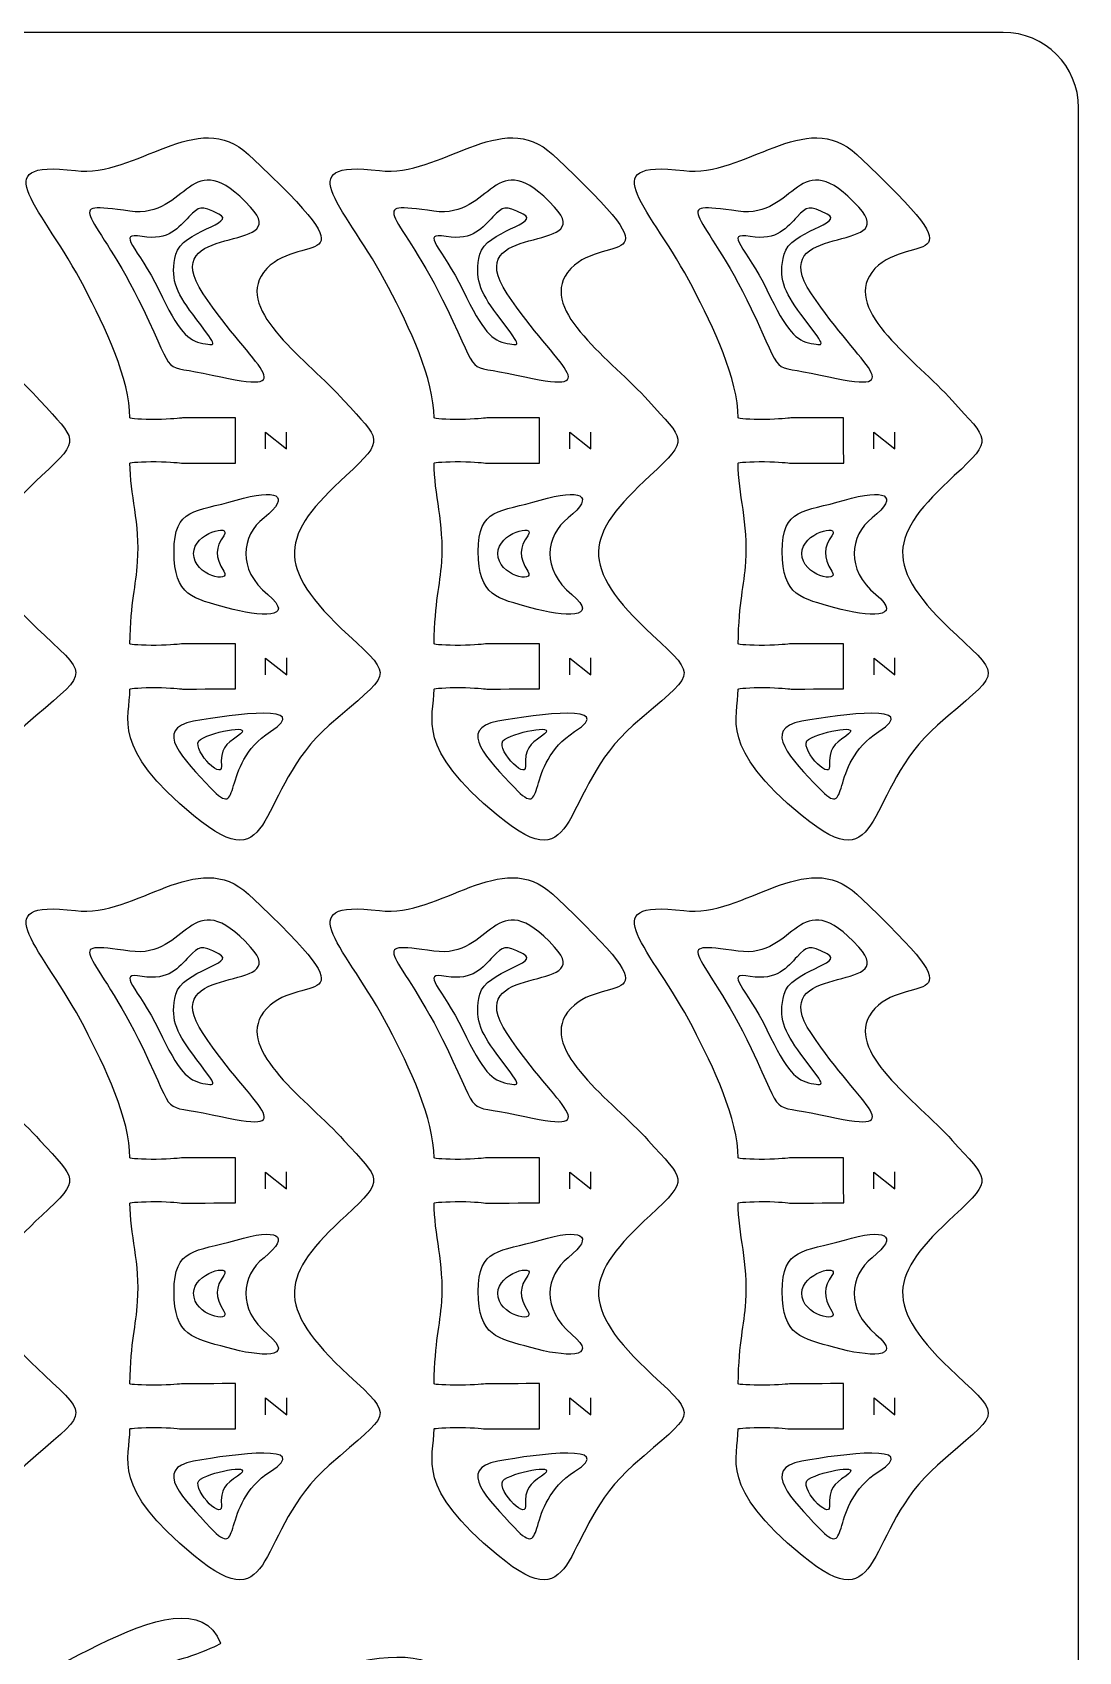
# Model space of a CAD drawing. Extents: x 0 to 300, y 0 to 300.
# Drawn here: x 230.6 to 300, y 192.6 to 300.1 of the extents above; entities that cross this region are included whole.
import ezdxf

# ---------------------------------------------------------------- set-up
doc = ezdxf.new("R2010")
doc.units = 0
doc.header["$MEASUREMENT"] = 0
doc.layers.add('DEFAULT', color=7, linetype='CONTINUOUS')

msp = doc.modelspace()

# ---------------------------------------------------------------- linework, layer by layer
at = {"layer": 'DEFAULT', "color": 250}
for points in [[(246.04, 272.45), (246.04, 273.55), (247.43, 272.45), (247.43, 273.56)], [(266.23, 272.45), (266.23, 273.55), (267.62, 272.45), (267.62, 273.56)], [(286.41, 272.45), (286.41, 273.55), (287.8, 272.45), (287.8, 273.56)], [(246.04, 257.45), (246.04, 258.55), (247.44, 257.45), (247.44, 258.57)], [(266.23, 257.45), (266.23, 258.55), (267.62, 257.45), (267.62, 258.57)], [(286.42, 257.45), (286.42, 258.55), (287.81, 257.45), (287.81, 258.57)], [(246.04, 223.32), (246.04, 224.42), (247.43, 223.32), (247.43, 224.44)], [(266.23, 223.32), (266.23, 224.42), (267.62, 223.32), (267.62, 224.44)], [(286.41, 223.32), (286.41, 224.42), (287.8, 223.32), (287.8, 224.44)], [(246.04, 208.32), (246.04, 209.43), (247.44, 208.32), (247.44, 209.44)], [(266.23, 208.32), (266.23, 209.43), (267.62, 208.32), (267.62, 209.44)], [(286.42, 208.32), (286.42, 209.43), (287.81, 208.32), (287.81, 209.44)]]:
    msp.add_lwpolyline(points, dxfattribs=at)
at = {"layer": 'DEFAULT', "color": 1}
for points, knots in [([(295, 0.1), (198.33, 0.1), (101.67, 0.1), (5, 0.1), (2.25, 0.1), (0, 2.35), (0, 5.1), (0, 101.77), (0, 198.43), (0, 295.1), (0, 297.85), (2.25, 300.1), (5, 300.1), (101.67, 300.1), (198.33, 300.1), (295, 300.1), (297.75, 300.1), (300, 297.85), (300, 295.1), (300, 198.43), (300, 101.77), (300, 5.1), (300, 2.35), (297.75, 0.1), (295, 0.1)], [0, 0, 0, 0, 822.047, 822.047, 822.047, 823.047, 823.047, 823.047, 1645.094, 1645.094, 1645.094, 1646.094, 1646.094, 1646.094, 2468.141, 2468.141, 2468.141, 2469.141, 2469.141, 2469.141, 3291.188, 3291.188, 3291.188, 3292.188, 3292.188, 3292.188, 3292.188]), ([(213.83, 283.16), (215.2, 280.54), (216.84, 277.08), (216.85, 274.5), (216.86, 274.44), (217.64, 274.4), (218.6, 274.4), (219.56, 274.4), (220.17, 274.5), (220.35, 274.5), (221.22, 274.5), (223.85, 274.5), (223.85, 274.5), (223.85, 273.5), (223.85, 272.5), (223.85, 271.5), (223.85, 271.5), (221.23, 271.5), (220.35, 271.5), (220.17, 271.5), (219.57, 271.6), (218.6, 271.6), (217.63, 271.6), (216.85, 271.55), (216.85, 271.5), (216.85, 269.45), (217.53, 267.51), (217.36, 264.95), (217.24, 263.28), (216.9, 262.38), (216.84, 259.5), (216.86, 259.44), (217.63, 259.4), (218.59, 259.4), (219.56, 259.4), (220.17, 259.5), (220.34, 259.5), (221.22, 259.5), (223.85, 259.51), (223.85, 259.51), (223.85, 258.51), (223.85, 257.51), (223.85, 256.51), (223.85, 256.51), (221.22, 256.5), (220.35, 256.5), (220.17, 256.5), (219.56, 256.6), (218.6, 256.6), (217.63, 256.6), (216.85, 256.55), (216.85, 256.5), (216.85, 254.5), (215.53, 252.67), (221.1, 248.08), (226.66, 243.49), (225.11, 249.74), (230.07, 254.1), (234.12, 257.66), (234.49, 257.17), (231.35, 260.07), (226.33, 264.74), (226.87, 266.69), (231.19, 270.67), (233.87, 273.15), (233.44, 273), (231.06, 275.66), (228.7, 278.3), (223.79, 281.61), (225.71, 284.16), (227.91, 287.08), (233.63, 283.64), (224.73, 291.99), (221.34, 295.18), (217.29, 290.42), (213.23, 290.92), (207.02, 291.68), (211.05, 288.5), (213.83, 283.16)], [1, 1, 1, 1, 2, 2, 2, 3, 3, 3, 4, 4, 4, 5, 5, 5, 13.504001, 13.504001, 13.504001, 14.504001, 14.504001, 14.504001, 15.504001, 15.504001, 15.504001, 16.504001, 16.504001, 16.504001, 17.504001, 17.504001, 17.504001, 18.504001, 18.504001, 18.504001, 19.504001, 19.504001, 19.504001, 20.504001, 20.504001, 20.504001, 21.504001, 21.504001, 21.504001, 30.008003, 30.008003, 30.008003, 31.008003, 31.008003, 31.008003, 32.008003, 32.008003, 32.008003, 33.008003, 33.008003, 33.008003, 34.008003, 34.008003, 34.008003, 35.008003, 35.008003, 35.008003, 36.008003, 36.008003, 36.008003, 37.008003, 37.008003, 37.008003, 38.008003, 38.008003, 38.008003, 39.008003, 39.008003, 39.008003, 40.008003, 40.008003, 40.008003, 41.008003, 41.008003, 41.008003, 42.008003, 42.008003, 42.008003, 42.008003]), ([(234.01, 283.16), (235.38, 280.54), (237.03, 277.08), (237.03, 274.5), (237.05, 274.44), (237.82, 274.4), (238.78, 274.4), (239.75, 274.4), (240.36, 274.5), (240.53, 274.5), (241.41, 274.5), (244.03, 274.5), (244.03, 274.5), (244.03, 273.5), (244.03, 272.5), (244.03, 271.5), (244.03, 271.5), (241.41, 271.5), (240.53, 271.5), (240.36, 271.5), (239.75, 271.6), (238.78, 271.6), (237.82, 271.6), (237.03, 271.55), (237.03, 271.5), (237.04, 269.45), (237.72, 267.51), (237.54, 264.95), (237.43, 263.28), (237.09, 262.38), (237.03, 259.5), (237.04, 259.44), (237.82, 259.4), (238.78, 259.4), (239.75, 259.4), (240.36, 259.5), (240.53, 259.5), (241.4, 259.5), (244.03, 259.51), (244.03, 259.51), (244.03, 258.51), (244.03, 257.51), (244.03, 256.51), (244.03, 256.51), (241.41, 256.5), (240.53, 256.5), (240.36, 256.5), (239.75, 256.6), (238.78, 256.6), (237.82, 256.6), (237.03, 256.55), (237.03, 256.5), (237.04, 254.5), (235.71, 252.67), (241.28, 248.08), (246.85, 243.49), (245.29, 249.74), (250.26, 254.1), (254.31, 257.66), (254.68, 257.17), (251.54, 260.07), (246.51, 264.74), (247.05, 266.69), (251.38, 270.67), (254.06, 273.15), (253.62, 273), (251.24, 275.66), (248.88, 278.3), (243.98, 281.61), (245.9, 284.16), (248.09, 287.08), (253.81, 283.64), (244.91, 291.99), (241.52, 295.18), (237.48, 290.42), (233.41, 290.92), (227.21, 291.68), (231.24, 288.5), (234.01, 283.16)], [1, 1, 1, 1, 2, 2, 2, 3, 3, 3, 4, 4, 4, 5, 5, 5, 13.504001, 13.504001, 13.504001, 14.504001, 14.504001, 14.504001, 15.504001, 15.504001, 15.504001, 16.504001, 16.504001, 16.504001, 17.504001, 17.504001, 17.504001, 18.504001, 18.504001, 18.504001, 19.504001, 19.504001, 19.504001, 20.504001, 20.504001, 20.504001, 21.504001, 21.504001, 21.504001, 30.008003, 30.008003, 30.008003, 31.008003, 31.008003, 31.008003, 32.008003, 32.008003, 32.008003, 33.008003, 33.008003, 33.008003, 34.008003, 34.008003, 34.008003, 35.008003, 35.008003, 35.008003, 36.008003, 36.008003, 36.008003, 37.008003, 37.008003, 37.008003, 38.008003, 38.008003, 38.008003, 39.008003, 39.008003, 39.008003, 40.008003, 40.008003, 40.008003, 41.008003, 41.008003, 41.008003, 42.008003, 42.008003, 42.008003, 42.008003]), ([(254.2, 283.16), (255.57, 280.54), (257.22, 277.08), (257.22, 274.5), (257.23, 274.44), (258.01, 274.4), (258.97, 274.4), (259.93, 274.4), (260.54, 274.5), (260.72, 274.5), (261.59, 274.5), (264.22, 274.5), (264.22, 274.5), (264.22, 273.5), (264.22, 272.5), (264.22, 271.5), (264.22, 271.5), (261.6, 271.5), (260.72, 271.5), (260.54, 271.5), (259.94, 271.6), (258.97, 271.6), (258, 271.6), (257.22, 271.55), (257.22, 271.5), (257.22, 269.45), (257.9, 267.51), (257.73, 264.95), (257.61, 263.28), (257.27, 262.38), (257.22, 259.5), (257.23, 259.44), (258, 259.4), (258.97, 259.4), (259.93, 259.4), (260.54, 259.5), (260.71, 259.5), (261.59, 259.5), (264.22, 259.51), (264.22, 259.51), (264.22, 258.51), (264.22, 257.51), (264.22, 256.51), (264.22, 256.51), (261.59, 256.5), (260.72, 256.5), (260.54, 256.5), (259.93, 256.6), (258.97, 256.6), (258, 256.6), (257.22, 256.55), (257.22, 256.5), (257.22, 254.5), (255.9, 252.67), (261.47, 248.08), (267.03, 243.49), (265.48, 249.74), (270.44, 254.1), (274.49, 257.66), (274.86, 257.17), (271.72, 260.07), (266.7, 264.74), (267.24, 266.69), (271.56, 270.67), (274.25, 273.15), (273.81, 273), (271.43, 275.66), (269.07, 278.3), (264.16, 281.61), (266.08, 284.16), (268.28, 287.08), (274, 283.64), (265.1, 291.99), (261.71, 295.18), (257.66, 290.42), (253.6, 290.92), (247.39, 291.68), (251.42, 288.5), (254.2, 283.16)], [1, 1, 1, 1, 2, 2, 2, 3, 3, 3, 4, 4, 4, 5, 5, 5, 13.504001, 13.504001, 13.504001, 14.504001, 14.504001, 14.504001, 15.504001, 15.504001, 15.504001, 16.504001, 16.504001, 16.504001, 17.504001, 17.504001, 17.504001, 18.504001, 18.504001, 18.504001, 19.504001, 19.504001, 19.504001, 20.504001, 20.504001, 20.504001, 21.504001, 21.504001, 21.504001, 30.008003, 30.008003, 30.008003, 31.008003, 31.008003, 31.008003, 32.008003, 32.008003, 32.008003, 33.008003, 33.008003, 33.008003, 34.008003, 34.008003, 34.008003, 35.008003, 35.008003, 35.008003, 36.008003, 36.008003, 36.008003, 37.008003, 37.008003, 37.008003, 38.008003, 38.008003, 38.008003, 39.008003, 39.008003, 39.008003, 40.008003, 40.008003, 40.008003, 41.008003, 41.008003, 41.008003, 42.008003, 42.008003, 42.008003, 42.008003]), ([(274.39, 283.16), (275.75, 280.54), (277.4, 277.08), (277.4, 274.5), (277.42, 274.44), (278.19, 274.4), (279.15, 274.4), (280.12, 274.4), (280.73, 274.5), (280.9, 274.5), (281.78, 274.5), (284.4, 274.5), (284.4, 274.5), (284.4, 273.5), (284.4, 272.5), (284.41, 271.5), (284.41, 271.5), (281.78, 271.5), (280.9, 271.5), (280.73, 271.5), (280.12, 271.6), (279.15, 271.6), (278.19, 271.6), (277.4, 271.55), (277.4, 271.5), (277.41, 269.45), (278.09, 267.51), (277.91, 264.95), (277.8, 263.28), (277.46, 262.38), (277.4, 259.5), (277.41, 259.44), (278.19, 259.4), (279.15, 259.4), (280.12, 259.4), (280.73, 259.5), (280.9, 259.5), (281.77, 259.5), (284.4, 259.51), (284.4, 259.51), (284.4, 258.51), (284.4, 257.51), (284.4, 256.51), (284.4, 256.51), (281.78, 256.5), (280.91, 256.5), (280.73, 256.5), (280.12, 256.6), (279.15, 256.6), (278.19, 256.6), (277.41, 256.55), (277.4, 256.5), (277.41, 254.5), (276.08, 252.67), (281.65, 248.08), (287.22, 243.49), (285.66, 249.74), (290.63, 254.1), (294.68, 257.66), (295.05, 257.17), (291.91, 260.07), (286.88, 264.74), (287.42, 266.69), (291.75, 270.67), (294.43, 273.15), (293.99, 273), (291.61, 275.66), (289.25, 278.3), (284.35, 281.61), (286.27, 284.16), (288.46, 287.08), (294.18, 283.64), (285.28, 291.99), (281.89, 295.18), (277.85, 290.42), (273.79, 290.92), (267.58, 291.68), (271.61, 288.5), (274.39, 283.16)], [1, 1, 1, 1, 2, 2, 2, 3, 3, 3, 4, 4, 4, 5, 5, 5, 13.504001, 13.504001, 13.504001, 14.504001, 14.504001, 14.504001, 15.504001, 15.504001, 15.504001, 16.504001, 16.504001, 16.504001, 17.504001, 17.504001, 17.504001, 18.504001, 18.504001, 18.504001, 19.504001, 19.504001, 19.504001, 20.504001, 20.504001, 20.504001, 21.504001, 21.504001, 21.504001, 30.008003, 30.008003, 30.008003, 31.008003, 31.008003, 31.008003, 32.008003, 32.008003, 32.008003, 33.008003, 33.008003, 33.008003, 34.008003, 34.008003, 34.008003, 35.008003, 35.008003, 35.008003, 36.008003, 36.008003, 36.008003, 37.008003, 37.008003, 37.008003, 38.008003, 38.008003, 38.008003, 39.008003, 39.008003, 39.008003, 40.008003, 40.008003, 40.008003, 41.008003, 41.008003, 41.008003, 42.008003, 42.008003, 42.008003, 42.008003]), ([(213.83, 234.04), (215.2, 231.41), (216.84, 227.95), (216.85, 225.37), (216.86, 225.31), (217.64, 225.27), (218.6, 225.27), (219.56, 225.27), (220.17, 225.37), (220.35, 225.37), (221.22, 225.37), (223.85, 225.38), (223.85, 225.38), (223.85, 224.38), (223.85, 223.38), (223.85, 222.38), (223.85, 222.38), (221.23, 222.37), (220.35, 222.37), (220.17, 222.37), (219.57, 222.47), (218.6, 222.47), (217.63, 222.47), (216.85, 222.42), (216.85, 222.37), (216.85, 220.32), (217.53, 218.38), (217.36, 215.83), (217.24, 214.15), (216.9, 213.26), (216.84, 210.37), (216.86, 210.32), (217.63, 210.27), (218.59, 210.28), (219.56, 210.28), (220.17, 210.37), (220.34, 210.37), (221.22, 210.38), (223.85, 210.38), (223.85, 210.38), (223.85, 209.38), (223.85, 208.38), (223.85, 207.38), (223.85, 207.38), (221.22, 207.38), (220.35, 207.37), (220.17, 207.37), (219.56, 207.47), (218.6, 207.47), (217.63, 207.47), (216.85, 207.43), (216.85, 207.37), (216.85, 205.37), (215.53, 203.54), (221.1, 198.96), (226.66, 194.37), (225.11, 200.62), (230.07, 204.97), (234.12, 208.53), (234.49, 208.04), (231.35, 210.95), (226.33, 215.61), (226.87, 217.56), (231.19, 221.55), (233.87, 224.02), (233.44, 223.88), (231.06, 226.53), (228.7, 229.17), (223.79, 232.49), (225.71, 235.04), (227.91, 237.95), (233.63, 234.51), (224.73, 242.87), (221.34, 246.05), (217.29, 241.3), (213.23, 241.79), (207.02, 242.55), (211.05, 239.37), (213.83, 234.04)], [1, 1, 1, 1, 2, 2, 2, 3, 3, 3, 4, 4, 4, 5, 5, 5, 13.504001, 13.504001, 13.504001, 14.504001, 14.504001, 14.504001, 15.504001, 15.504001, 15.504001, 16.504001, 16.504001, 16.504001, 17.504001, 17.504001, 17.504001, 18.504001, 18.504001, 18.504001, 19.504001, 19.504001, 19.504001, 20.504001, 20.504001, 20.504001, 21.504001, 21.504001, 21.504001, 30.008003, 30.008003, 30.008003, 31.008003, 31.008003, 31.008003, 32.008003, 32.008003, 32.008003, 33.008003, 33.008003, 33.008003, 34.008003, 34.008003, 34.008003, 35.008003, 35.008003, 35.008003, 36.008003, 36.008003, 36.008003, 37.008003, 37.008003, 37.008003, 38.008003, 38.008003, 38.008003, 39.008003, 39.008003, 39.008003, 40.008003, 40.008003, 40.008003, 41.008003, 41.008003, 41.008003, 42.008003, 42.008003, 42.008003, 42.008003]), ([(234.01, 234.04), (235.38, 231.41), (237.03, 227.95), (237.03, 225.37), (237.05, 225.31), (237.82, 225.27), (238.78, 225.27), (239.75, 225.27), (240.36, 225.37), (240.53, 225.37), (241.41, 225.37), (244.03, 225.38), (244.03, 225.38), (244.03, 224.38), (244.03, 223.38), (244.03, 222.38), (244.03, 222.38), (241.41, 222.37), (240.53, 222.37), (240.36, 222.37), (239.75, 222.47), (238.78, 222.47), (237.82, 222.47), (237.03, 222.42), (237.03, 222.37), (237.04, 220.32), (237.72, 218.38), (237.54, 215.83), (237.43, 214.15), (237.09, 213.26), (237.03, 210.37), (237.04, 210.32), (237.82, 210.27), (238.78, 210.28), (239.75, 210.28), (240.36, 210.37), (240.53, 210.37), (241.4, 210.38), (244.03, 210.38), (244.03, 210.38), (244.03, 209.38), (244.03, 208.38), (244.03, 207.38), (244.03, 207.38), (241.41, 207.38), (240.53, 207.37), (240.36, 207.37), (239.75, 207.47), (238.78, 207.47), (237.82, 207.47), (237.03, 207.43), (237.03, 207.37), (237.04, 205.37), (235.71, 203.54), (241.28, 198.96), (246.85, 194.37), (245.29, 200.62), (250.26, 204.97), (254.31, 208.53), (254.68, 208.04), (251.54, 210.95), (246.51, 215.61), (247.05, 217.56), (251.38, 221.55), (254.06, 224.02), (253.62, 223.88), (251.24, 226.53), (248.88, 229.17), (243.98, 232.49), (245.9, 235.04), (248.09, 237.95), (253.81, 234.51), (244.91, 242.87), (241.52, 246.05), (237.48, 241.3), (233.41, 241.79), (227.21, 242.55), (231.24, 239.37), (234.01, 234.04)], [1, 1, 1, 1, 2, 2, 2, 3, 3, 3, 4, 4, 4, 5, 5, 5, 13.504001, 13.504001, 13.504001, 14.504001, 14.504001, 14.504001, 15.504001, 15.504001, 15.504001, 16.504001, 16.504001, 16.504001, 17.504001, 17.504001, 17.504001, 18.504001, 18.504001, 18.504001, 19.504001, 19.504001, 19.504001, 20.504001, 20.504001, 20.504001, 21.504001, 21.504001, 21.504001, 30.008003, 30.008003, 30.008003, 31.008003, 31.008003, 31.008003, 32.008003, 32.008003, 32.008003, 33.008003, 33.008003, 33.008003, 34.008003, 34.008003, 34.008003, 35.008003, 35.008003, 35.008003, 36.008003, 36.008003, 36.008003, 37.008003, 37.008003, 37.008003, 38.008003, 38.008003, 38.008003, 39.008003, 39.008003, 39.008003, 40.008003, 40.008003, 40.008003, 41.008003, 41.008003, 41.008003, 42.008003, 42.008003, 42.008003, 42.008003]), ([(254.2, 234.04), (255.57, 231.41), (257.22, 227.95), (257.22, 225.37), (257.23, 225.31), (258.01, 225.27), (258.97, 225.27), (259.93, 225.27), (260.54, 225.37), (260.72, 225.37), (261.59, 225.37), (264.22, 225.38), (264.22, 225.38), (264.22, 224.38), (264.22, 223.38), (264.22, 222.38), (264.22, 222.38), (261.6, 222.37), (260.72, 222.37), (260.54, 222.37), (259.94, 222.47), (258.97, 222.47), (258, 222.47), (257.22, 222.42), (257.22, 222.37), (257.22, 220.32), (257.9, 218.38), (257.73, 215.83), (257.61, 214.15), (257.27, 213.26), (257.22, 210.37), (257.23, 210.32), (258, 210.27), (258.97, 210.28), (259.93, 210.28), (260.54, 210.37), (260.71, 210.37), (261.59, 210.38), (264.22, 210.38), (264.22, 210.38), (264.22, 209.38), (264.22, 208.38), (264.22, 207.38), (264.22, 207.38), (261.59, 207.38), (260.72, 207.37), (260.54, 207.37), (259.93, 207.47), (258.97, 207.47), (258, 207.47), (257.22, 207.43), (257.22, 207.37), (257.22, 205.37), (255.9, 203.54), (261.47, 198.96), (267.03, 194.37), (265.48, 200.62), (270.44, 204.97), (274.49, 208.53), (274.86, 208.04), (271.72, 210.95), (266.7, 215.61), (267.24, 217.56), (271.56, 221.55), (274.25, 224.02), (273.81, 223.88), (271.43, 226.53), (269.07, 229.17), (264.16, 232.49), (266.08, 235.04), (268.28, 237.95), (274, 234.51), (265.1, 242.87), (261.71, 246.05), (257.66, 241.3), (253.6, 241.79), (247.39, 242.55), (251.42, 239.37), (254.2, 234.04)], [1, 1, 1, 1, 2, 2, 2, 3, 3, 3, 4, 4, 4, 5, 5, 5, 13.504001, 13.504001, 13.504001, 14.504001, 14.504001, 14.504001, 15.504001, 15.504001, 15.504001, 16.504001, 16.504001, 16.504001, 17.504001, 17.504001, 17.504001, 18.504001, 18.504001, 18.504001, 19.504001, 19.504001, 19.504001, 20.504001, 20.504001, 20.504001, 21.504001, 21.504001, 21.504001, 30.008003, 30.008003, 30.008003, 31.008003, 31.008003, 31.008003, 32.008003, 32.008003, 32.008003, 33.008003, 33.008003, 33.008003, 34.008003, 34.008003, 34.008003, 35.008003, 35.008003, 35.008003, 36.008003, 36.008003, 36.008003, 37.008003, 37.008003, 37.008003, 38.008003, 38.008003, 38.008003, 39.008003, 39.008003, 39.008003, 40.008003, 40.008003, 40.008003, 41.008003, 41.008003, 41.008003, 42.008003, 42.008003, 42.008003, 42.008003]), ([(274.39, 234.04), (275.75, 231.41), (277.4, 227.95), (277.4, 225.37), (277.42, 225.31), (278.19, 225.27), (279.15, 225.27), (280.12, 225.27), (280.73, 225.37), (280.9, 225.37), (281.78, 225.37), (284.4, 225.38), (284.4, 225.38), (284.4, 224.38), (284.4, 223.38), (284.41, 222.38), (284.41, 222.38), (281.78, 222.37), (280.9, 222.37), (280.73, 222.37), (280.12, 222.47), (279.15, 222.47), (278.19, 222.47), (277.4, 222.42), (277.4, 222.37), (277.41, 220.32), (278.09, 218.38), (277.91, 215.83), (277.8, 214.15), (277.46, 213.26), (277.4, 210.37), (277.41, 210.32), (278.19, 210.27), (279.15, 210.28), (280.12, 210.28), (280.73, 210.37), (280.9, 210.37), (281.77, 210.38), (284.4, 210.38), (284.4, 210.38), (284.4, 209.38), (284.4, 208.38), (284.4, 207.38), (284.4, 207.38), (281.78, 207.38), (280.91, 207.37), (280.73, 207.37), (280.12, 207.47), (279.15, 207.47), (278.19, 207.47), (277.41, 207.43), (277.4, 207.37), (277.41, 205.37), (276.08, 203.54), (281.65, 198.96), (287.22, 194.37), (285.66, 200.62), (290.63, 204.97), (294.68, 208.53), (295.05, 208.04), (291.91, 210.95), (286.88, 215.61), (287.42, 217.56), (291.75, 221.55), (294.43, 224.02), (293.99, 223.88), (291.61, 226.53), (289.25, 229.17), (284.35, 232.49), (286.27, 235.04), (288.46, 237.95), (294.18, 234.51), (285.28, 242.87), (281.89, 246.05), (277.85, 241.3), (273.79, 241.79), (267.58, 242.55), (271.61, 239.37), (274.39, 234.04)], [1, 1, 1, 1, 2, 2, 2, 3, 3, 3, 4, 4, 4, 5, 5, 5, 13.504001, 13.504001, 13.504001, 14.504001, 14.504001, 14.504001, 15.504001, 15.504001, 15.504001, 16.504001, 16.504001, 16.504001, 17.504001, 17.504001, 17.504001, 18.504001, 18.504001, 18.504001, 19.504001, 19.504001, 19.504001, 20.504001, 20.504001, 20.504001, 21.504001, 21.504001, 21.504001, 30.008003, 30.008003, 30.008003, 31.008003, 31.008003, 31.008003, 32.008003, 32.008003, 32.008003, 33.008003, 33.008003, 33.008003, 34.008003, 34.008003, 34.008003, 35.008003, 35.008003, 35.008003, 36.008003, 36.008003, 36.008003, 37.008003, 37.008003, 37.008003, 38.008003, 38.008003, 38.008003, 39.008003, 39.008003, 39.008003, 40.008003, 40.008003, 40.008003, 41.008003, 41.008003, 41.008003, 42.008003, 42.008003, 42.008003, 42.008003]), ([(174.05, 167.45), (174.1, 167.42), (174.53, 168.08), (175.01, 168.91), (175.5, 169.75), (175.72, 170.33), (175.8, 170.48), (176.24, 171.24), (177.55, 173.51), (177.55, 173.51), (178.42, 173.01), (179.29, 172.51), (180.15, 172.01), (180.15, 172.01), (178.84, 169.74), (178.4, 168.98), (178.31, 168.83), (177.92, 168.35), (177.44, 167.51), (176.95, 166.67), (176.6, 165.98), (176.65, 165.95), (178.72, 164.75), (180.94, 161.02), (183.43, 164.57), (185.92, 168.11), (194.95, 173.97), (227.98, 177.71), (233.87, 178.38), (245.2, 176.96), (243, 173.15), (242.17, 171.72), (242.66, 169.88), (244.1, 169.05), (244.14, 169.02), (244.57, 169.68), (245.06, 170.52), (245.54, 171.35), (245.76, 171.93), (245.85, 172.08), (246.29, 172.84), (247.6, 175.11), (247.6, 175.11), (248.47, 174.61), (249.33, 174.11), (250.2, 173.61), (250.2, 173.61), (248.88, 171.34), (248.44, 170.58), (248.36, 170.43), (247.97, 169.95), (247.48, 169.12), (247, 168.28), (246.64, 167.58), (246.69, 167.55), (248.13, 166.72), (249.96, 167.21), (250.79, 168.65), (254.06, 174.31), (269.09, 168.99), (273.42, 153.26), (275.87, 144.35), (263.57, 142.21), (253.64, 140.27), (249.55, 139.46), (246.4, 137.42), (244.09, 135.43), (241.79, 133.44), (245.93, 127.87), (247.11, 129.99), (248.3, 132.1), (248.53, 132.48), (250.52, 131.33), (252.35, 130.27), (251.62, 130.69), (253.11, 129.83), (254.4, 129.09), (251.84, 126.58), (255.27, 124.52), (258.69, 122.47), (264.76, 122.79), (266.19, 125.24), (266.21, 125.29), (265.56, 125.72), (264.72, 126.21), (263.89, 126.69), (263.31, 126.91), (263.16, 126.99), (262.4, 127.43), (260.13, 128.75), (260.13, 128.75), (260.63, 129.61), (261.13, 130.48), (261.63, 131.34), (261.63, 131.34), (263.9, 130.03), (264.66, 129.59), (264.81, 129.51), (265.29, 129.11), (266.12, 128.63), (266.96, 128.14), (267.66, 127.79), (267.69, 127.84), (268.5, 129.29), (274.54, 128.32), (276.04, 130.92), (276.07, 130.97), (275.41, 131.4), (274.57, 131.88), (273.74, 132.37), (273.16, 132.59), (273.01, 132.67), (272.25, 133.11), (269.98, 134.42), (269.98, 134.42), (270.48, 135.29), (270.98, 136.16), (271.48, 137.02), (271.48, 137.02), (273.75, 135.71), (274.51, 135.27), (274.66, 135.18), (275.14, 134.79), (275.97, 134.31), (276.81, 133.82), (277.51, 133.47), (277.54, 133.52), (278.36, 134.96), (284.38, 134.01), (285.88, 136.61), (285.91, 136.65), (285.25, 137.08), (284.42, 137.57), (283.58, 138.05), (283, 138.27), (282.85, 138.36), (282.1, 138.8), (279.82, 140.11), (279.82, 140.11), (280.32, 140.98), (280.82, 141.84), (281.32, 142.71), (281.32, 142.71), (283.59, 141.39), (284.35, 140.96), (284.51, 140.87), (284.98, 140.48), (285.82, 139.99), (286.66, 139.51), (287.36, 139.16), (287.38, 139.2), (288.2, 140.65), (289.21, 143.48), (290.68, 146.1), (290.71, 146.15), (290.05, 146.57), (289.2, 147.04), (288.36, 147.52), (287.78, 147.73), (287.63, 147.81), (286.87, 148.24), (284.58, 149.53), (284.58, 149.53), (285.07, 150.4), (285.56, 151.27), (286.05, 152.14), (286.05, 152.14), (288.34, 150.86), (289.1, 150.43), (289.25, 150.34), (289.73, 149.96), (290.58, 149.48), (291.42, 149.01), (292.12, 148.67), (292.15, 148.71), (293.62, 151.33), (288.97, 155.5), (289.97, 158.33), (289.99, 158.38), (289.26, 158.68), (288.35, 159), (287.44, 159.32), (286.83, 159.43), (286.67, 159.49), (285.84, 159.78), (283.36, 160.65), (283.36, 160.65), (283.69, 161.59), (284.03, 162.53), (284.36, 163.48), (284.36, 163.48), (286.83, 162.61), (287.66, 162.32), (287.82, 162.26), (288.36, 161.97), (289.28, 161.64), (290.19, 161.32), (290.94, 161.1), (290.96, 161.16), (292.95, 166.82), (282.89, 167.37), (283.37, 170.33), (283.37, 170.39), (282.61, 170.56), (281.66, 170.72), (280.71, 170.87), (280.09, 170.87), (279.92, 170.9), (279.06, 171.05), (276.47, 171.47), (276.47, 171.47), (276.63, 172.46), (276.79, 173.45), (276.96, 174.43), (276.96, 174.43), (279.54, 174.01), (280.41, 173.86), (280.58, 173.84), (281.16, 173.64), (282.12, 173.48), (283.07, 173.32), (283.85, 173.24), (283.86, 173.29), (284.84, 179.21), (273.45, 176.8), (273.42, 179.8), (273.42, 179.85), (272.63, 179.89), (271.67, 179.88), (270.7, 179.86), (270.09, 179.76), (269.92, 179.76), (269.04, 179.75), (266.42, 179.72), (266.42, 179.72), (266.41, 180.72), (266.39, 181.72), (266.38, 182.72), (266.38, 182.72), (269.01, 182.75), (269.88, 182.76), (270.06, 182.76), (270.67, 182.67), (271.64, 182.68), (272.6, 182.69), (273.38, 182.74), (273.38, 182.8), (273.32, 188.61), (259.53, 184.13), (259.01, 186.87), (259, 186.92), (258.23, 186.82), (257.28, 186.64), (256.33, 186.46), (255.75, 186.25), (255.57, 186.22), (254.72, 186.06), (252.13, 185.57), (252.13, 185.57), (251.95, 186.56), (251.76, 187.54), (251.58, 188.52), (251.58, 188.52), (254.16, 189.01), (255.02, 189.17), (255.19, 189.2), (255.81, 189.21), (256.76, 189.39), (257.7, 189.57), (258.46, 189.76), (258.46, 189.81), (257.35, 195.71), (244.63, 188.75), (244.1, 190.33), (244.08, 190.38), (243.34, 190.14), (242.43, 189.8), (241.53, 189.46), (240.99, 189.16), (240.83, 189.09), (240.01, 188.79), (237.55, 187.86), (237.55, 187.86), (237.2, 188.79), (236.85, 189.73), (236.5, 190.67), (236.5, 190.67), (238.95, 191.59), (239.77, 191.9), (239.94, 191.96), (240.54, 192.09), (241.44, 192.42), (242.35, 192.77), (243.06, 193.08), (243.05, 193.14), (240.93, 198.75), (228.69, 188.29), (227.65, 190.05), (227.62, 190.09), (226.93, 189.73), (226.1, 189.24), (225.26, 188.75), (224.79, 188.35), (224.64, 188.26), (223.89, 187.82), (221.63, 186.48), (221.63, 186.48), (221.12, 187.34), (220.61, 188.2), (220.1, 189.06), (220.1, 189.06), (222.36, 190.4), (223.11, 190.84), (223.26, 190.93), (223.83, 191.15), (224.67, 191.65), (225.5, 192.14), (226.15, 192.58), (226.12, 192.62), (223.07, 197.79), (212.74, 185.69), (211.64, 186.97), (211.61, 187.01), (210.99, 186.53), (210.25, 185.9), (209.52, 185.27), (209.12, 184.8), (208.99, 184.69), (208.32, 184.12), (206.33, 182.41), (206.33, 182.41), (205.68, 183.17), (205.03, 183.93), (204.38, 184.68), (204.38, 184.68), (206.37, 186.39), (207.04, 186.96), (207.17, 187.08), (207.69, 187.4), (208.43, 188.03), (209.16, 188.66), (209.73, 189.2), (209.69, 189.24), (205.78, 193.8), (197.65, 181.83), (196.07, 183.12), (196.02, 183.16), (195.49, 182.58), (194.88, 181.83), (194.26, 181.09), (193.96, 180.55), (193.85, 180.42), (193.29, 179.74), (191.63, 177.71), (191.63, 177.71), (190.85, 178.35), (190.08, 178.98), (189.31, 179.61), (189.31, 179.61), (190.97, 181.64), (191.53, 182.32), (191.64, 182.45), (192.1, 182.86), (192.72, 183.61), (193.33, 184.36), (193.79, 184.99), (193.75, 185.03), (192.45, 186.06), (190.57, 185.86), (189.53, 184.56), (185.09, 179.15), (179.51, 183.79), (174.03, 175.24), (172.21, 172.41), (170.17, 169.69), (174.05, 167.45)], [1, 1, 1, 1, 2, 2, 2, 3, 3, 3, 4, 4, 4, 12.507608, 12.507608, 12.507608, 13.507608, 13.507608, 13.507608, 14.507608, 14.507608, 14.507608, 15.507608, 15.507608, 15.507608, 16.507608, 16.507608, 16.507608, 17.507608, 17.507608, 17.507608, 18.507608, 18.507608, 18.507608, 19.507608, 19.507608, 19.507608, 20.507608, 20.507608, 20.507608, 21.507608, 21.507608, 21.507608, 22.507608, 22.507608, 22.507608, 31.01156, 31.01156, 31.01156, 32.01156, 32.01156, 32.01156, 33.01156, 33.01156, 33.01156, 34.01156, 34.01156, 34.01156, 35.01156, 35.01156, 35.01156, 36.01156, 36.01156, 36.01156, 37.01156, 37.01156, 37.01156, 38.01156, 38.01156, 38.01156, 39.01156, 39.01156, 39.01156, 40.01156, 40.01156, 40.01156, 41.01156, 41.01156, 41.01156, 42.01156, 42.01156, 42.01156, 43.01156, 43.01156, 43.01156, 44.01156, 44.01156, 44.01156, 45.01156, 45.01156, 45.01156, 46.01156, 46.01156, 46.01156, 54.510507, 54.510507, 54.510507, 55.510507, 55.510507, 55.510507, 56.510507, 56.510507, 56.510507, 57.510507, 57.510507, 57.510507, 58.510507, 58.510507, 58.510507, 59.510507, 59.510507, 59.510507, 60.510507, 60.510507, 60.510507, 61.510507, 61.510507, 61.510507, 70.018116, 70.018116, 70.018116, 71.018116, 71.018116, 71.018116, 72.018116, 72.018116, 72.018116, 73.018116, 73.018116, 73.018116, 74.018116, 74.018116, 74.018116, 75.018116, 75.018116, 75.018116, 76.018116, 76.018116, 76.018116, 77.018116, 77.018116, 77.018116, 85.522068, 85.522068, 85.522068, 86.522068, 86.522068, 86.522068, 87.522068, 87.522068, 87.522068, 88.522068, 88.522068, 88.522068, 89.522068, 89.522068, 89.522068, 90.522068, 90.522068, 90.522068, 91.522068, 91.522068, 91.522068, 92.522068, 92.522068, 92.522068, 101.024832, 101.024832, 101.024832, 102.024832, 102.024832, 102.024832, 103.024832, 103.024832, 103.024832, 104.024832, 104.024832, 104.024832, 105.024832, 105.024832, 105.024832, 106.024832, 106.024832, 106.024832, 107.024832, 107.024832, 107.024832, 108.024832, 108.024832, 108.024832, 116.535608, 116.535608, 116.535608, 117.535608, 117.535608, 117.535608, 118.535608, 118.535608, 118.535608, 119.535608, 119.535608, 119.535608, 120.535608, 120.535608, 120.535608, 121.535608, 121.535608, 121.535608, 122.535608, 122.535608, 122.535608, 123.535608, 123.535608, 123.535608, 132.039971, 132.039971, 132.039971, 133.039971, 133.039971, 133.039971, 134.039971, 134.039971, 134.039971, 135.039971, 135.039971, 135.039971, 136.039971, 136.039971, 136.039971, 137.039971, 137.039971, 137.039971, 138.039971, 138.039971, 138.039971, 139.039971, 139.039971, 139.039971, 147.550559, 147.550559, 147.550559, 148.550559, 148.550559, 148.550559, 149.550559, 149.550559, 149.550559, 150.550559, 150.550559, 150.550559, 151.550559, 151.550559, 151.550559, 152.550559, 152.550559, 152.550559, 153.550559, 153.550559, 153.550559, 154.550559, 154.550559, 154.550559, 163.056703, 163.056703, 163.056703, 164.056703, 164.056703, 164.056703, 165.056703, 165.056703, 165.056703, 166.056703, 166.056703, 166.056703, 167.056703, 167.056703, 167.056703, 168.056703, 168.056703, 168.056703, 169.056703, 169.056703, 169.056703, 170.056703, 170.056703, 170.056703, 178.563266, 178.563266, 178.563266, 179.563266, 179.563266, 179.563266, 180.563266, 180.563266, 180.563266, 181.563266, 181.563266, 181.563266, 182.563266, 182.563266, 182.563266, 183.563266, 183.563266, 183.563266, 184.563266, 184.563266, 184.563266, 185.563266, 185.563266, 185.563266, 194.073142, 194.073142, 194.073142, 195.073142, 195.073142, 195.073142, 196.073142, 196.073142, 196.073142, 197.073142, 197.073142, 197.073142, 198.073142, 198.073142, 198.073142, 199.073142, 199.073142, 199.073142, 200.073142, 200.073142, 200.073142, 201.073142, 201.073142, 201.073142, 209.575736, 209.575736, 209.575736, 210.575736, 210.575736, 210.575736, 211.575736, 211.575736, 211.575736, 212.575736, 212.575736, 212.575736, 213.575736, 213.575736, 213.575736, 214.575736, 214.575736, 214.575736, 215.575736, 215.575736, 215.575736, 216.575736, 216.575736, 216.575736, 225.073795, 225.073795, 225.073795, 226.073795, 226.073795, 226.073795, 227.073795, 227.073795, 227.073795, 228.073795, 228.073795, 228.073795, 229.073795, 229.073795, 229.073795, 230.073795, 230.073795, 230.073795, 231.073795, 231.073795, 231.073795, 231.073795])]:
    msp.add_open_spline(points, degree=3, knots=knots, dxfattribs=at)
at = {"layer": 'DEFAULT', "color": 5}
for points, knots in [([(245.04, 288.49), (247.94, 285.33), (238.65, 287.61), (241.89, 282.75), (245.2, 277.79), (248.77, 275.94), (242.5, 277.35), (238.95, 278.15), (240.2, 276.95), (237.9, 281.75), (234.73, 288.35), (232.23, 288.91), (237.03, 288.23), (240.95, 287.67), (240.96, 292.95), (245.04, 288.49)], [0, 0, 0, 0, 1, 1, 1, 2, 2, 2, 3, 3, 3, 4, 4, 4, 5, 5, 5, 5]), ([(265.22, 288.49), (268.12, 285.33), (258.83, 287.61), (262.07, 282.75), (265.38, 277.79), (268.96, 275.94), (262.68, 277.35), (259.13, 278.15), (260.39, 276.95), (258.08, 281.75), (254.92, 288.35), (252.42, 288.91), (257.21, 288.23), (261.14, 287.67), (261.14, 292.95), (265.22, 288.49)], [0, 0, 0, 0, 1, 1, 1, 2, 2, 2, 3, 3, 3, 4, 4, 4, 5, 5, 5, 5]), ([(285.41, 288.49), (288.31, 285.33), (279.02, 287.61), (282.26, 282.75), (285.57, 277.79), (289.14, 275.94), (282.87, 277.35), (279.32, 278.15), (280.57, 276.95), (278.27, 281.75), (275.11, 288.35), (272.6, 288.91), (277.4, 288.23), (281.32, 287.67), (281.33, 292.95), (285.41, 288.49)], [0, 0, 0, 0, 1, 1, 1, 2, 2, 2, 3, 3, 3, 4, 4, 4, 5, 5, 5, 5]), ([(246.18, 262.77), (244.14, 264.47), (244.41, 266.65), (245.93, 267.87), (247.8, 269.37), (246.77, 269.84), (244.08, 269.04), (241.38, 268.24), (239.96, 268.56), (239.96, 265.63), (239.96, 262.64), (241.25, 262.52), (243.46, 261.89), (245.68, 261.27), (248.11, 261.15), (246.18, 262.77)], [0, 0, 0, 0, 1, 1, 1, 2, 2, 2, 3, 3, 3, 4, 4, 4, 5, 5, 5, 5]), ([(266.36, 262.77), (264.33, 264.47), (264.6, 266.65), (266.12, 267.87), (267.98, 269.37), (266.96, 269.84), (264.26, 269.04), (261.57, 268.24), (260.15, 268.56), (260.15, 265.63), (260.15, 262.64), (261.43, 262.52), (263.65, 261.89), (265.87, 261.27), (268.29, 261.15), (266.36, 262.77)], [0, 0, 0, 0, 1, 1, 1, 2, 2, 2, 3, 3, 3, 4, 4, 4, 5, 5, 5, 5]), ([(286.55, 262.77), (284.52, 264.47), (284.79, 266.65), (286.3, 267.87), (288.17, 269.37), (287.14, 269.84), (284.45, 269.04), (281.76, 268.24), (280.33, 268.56), (280.33, 265.63), (280.33, 262.64), (281.62, 262.52), (283.83, 261.89), (286.05, 261.27), (288.48, 261.15), (286.55, 262.77)], [0, 0, 0, 0, 1, 1, 1, 2, 2, 2, 3, 3, 3, 4, 4, 4, 5, 5, 5, 5]), ([(242.38, 249.94), (240.59, 251.84), (238.52, 253.86), (241.26, 254.36), (244, 254.86), (249.23, 255.52), (246.36, 253.68), (242.92, 251.46), (244.6, 247.59), (242.38, 249.94)], [0, 0, 0, 0, 1, 1, 1, 2, 2, 2, 3, 3, 3, 3]), ([(262.57, 249.94), (260.77, 251.84), (258.71, 253.86), (261.45, 254.36), (264.18, 254.86), (269.41, 255.52), (266.55, 253.68), (263.1, 251.46), (264.78, 247.59), (262.57, 249.94)], [0, 0, 0, 0, 1, 1, 1, 2, 2, 2, 3, 3, 3, 3]), ([(282.75, 249.94), (280.96, 251.84), (278.89, 253.86), (281.63, 254.36), (284.37, 254.86), (289.6, 255.52), (286.74, 253.68), (283.29, 251.46), (284.97, 247.59), (282.75, 249.94)], [0, 0, 0, 0, 1, 1, 1, 2, 2, 2, 3, 3, 3, 3]), ([(245.04, 239.36), (247.94, 236.2), (238.65, 238.48), (241.89, 233.62), (245.2, 228.66), (248.77, 226.82), (242.5, 228.23), (238.95, 229.03), (240.2, 227.82), (237.9, 232.63), (234.73, 239.23), (232.23, 239.79), (237.03, 239.1), (240.95, 238.54), (240.96, 243.82), (245.04, 239.36)], [0, 0, 0, 0, 1, 1, 1, 2, 2, 2, 3, 3, 3, 4, 4, 4, 5, 5, 5, 5]), ([(265.22, 239.36), (268.12, 236.2), (258.83, 238.48), (262.07, 233.62), (265.38, 228.66), (268.96, 226.82), (262.68, 228.23), (259.13, 229.03), (260.39, 227.82), (258.08, 232.63), (254.92, 239.23), (252.42, 239.79), (257.21, 239.1), (261.14, 238.54), (261.14, 243.82), (265.22, 239.36)], [0, 0, 0, 0, 1, 1, 1, 2, 2, 2, 3, 3, 3, 4, 4, 4, 5, 5, 5, 5]), ([(285.41, 239.36), (288.31, 236.2), (279.02, 238.48), (282.26, 233.62), (285.57, 228.66), (289.14, 226.82), (282.87, 228.23), (279.32, 229.03), (280.57, 227.82), (278.27, 232.63), (275.11, 239.23), (272.6, 239.79), (277.4, 239.1), (281.32, 238.54), (281.33, 243.82), (285.41, 239.36)], [0, 0, 0, 0, 1, 1, 1, 2, 2, 2, 3, 3, 3, 4, 4, 4, 5, 5, 5, 5]), ([(246.18, 213.64), (244.14, 215.35), (244.41, 217.53), (245.93, 218.74), (247.8, 220.25), (246.77, 220.71), (244.08, 219.91), (241.38, 219.12), (239.96, 219.43), (239.96, 216.5), (239.96, 213.51), (241.25, 213.39), (243.46, 212.77), (245.68, 212.15), (248.11, 212.02), (246.18, 213.64)], [0, 0, 0, 0, 1, 1, 1, 2, 2, 2, 3, 3, 3, 4, 4, 4, 5, 5, 5, 5]), ([(266.36, 213.64), (264.33, 215.35), (264.6, 217.53), (266.12, 218.74), (267.98, 220.25), (266.96, 220.71), (264.26, 219.91), (261.57, 219.12), (260.15, 219.43), (260.15, 216.5), (260.15, 213.51), (261.43, 213.39), (263.65, 212.77), (265.87, 212.15), (268.29, 212.02), (266.36, 213.64)], [0, 0, 0, 0, 1, 1, 1, 2, 2, 2, 3, 3, 3, 4, 4, 4, 5, 5, 5, 5]), ([(286.55, 213.64), (284.52, 215.35), (284.79, 217.53), (286.3, 218.74), (288.17, 220.25), (287.14, 220.71), (284.45, 219.91), (281.76, 219.12), (280.33, 219.43), (280.33, 216.5), (280.33, 213.51), (281.62, 213.39), (283.83, 212.77), (286.05, 212.15), (288.48, 212.02), (286.55, 213.64)], [0, 0, 0, 0, 1, 1, 1, 2, 2, 2, 3, 3, 3, 4, 4, 4, 5, 5, 5, 5]), ([(242.38, 200.81), (240.59, 202.72), (238.52, 204.74), (241.26, 205.23), (244, 205.73), (249.23, 206.39), (246.36, 204.55), (242.92, 202.33), (244.6, 198.46), (242.38, 200.81)], [0, 0, 0, 0, 1, 1, 1, 2, 2, 2, 3, 3, 3, 3]), ([(262.57, 200.81), (260.77, 202.72), (258.71, 204.74), (261.45, 205.23), (264.18, 205.73), (269.41, 206.39), (266.55, 204.55), (263.1, 202.33), (264.78, 198.46), (262.57, 200.81)], [0, 0, 0, 0, 1, 1, 1, 2, 2, 2, 3, 3, 3, 3]), ([(282.75, 200.81), (280.96, 202.72), (278.89, 204.74), (281.63, 205.23), (284.37, 205.73), (289.6, 206.39), (286.74, 204.55), (283.29, 202.33), (284.97, 198.46), (282.75, 200.81)], [0, 0, 0, 0, 1, 1, 1, 2, 2, 2, 3, 3, 3, 3])]:
    msp.add_open_spline(points, degree=3, knots=knots, dxfattribs=at)
at = {"layer": 'DEFAULT', "color": 3}
for points, knots in [([(241.2, 281.38), (242.8, 279.25), (242.88, 279.26), (241.88, 279.45), (240.89, 279.64), (240.28, 280.2), (238.94, 283), (237.59, 285.8), (236.03, 286.86), (237.84, 286.55), (239.64, 286.24), (240.26, 287.17), (240.95, 287.86), (241.63, 288.54), (241.7, 288.66), (242.94, 288.04), (244.19, 287.42), (240.45, 286.92), (240.08, 285.37), (239.7, 283.81), (240.03, 282.94), (241.2, 281.38)], [0, 0, 0, 0, 1, 1, 1, 2, 2, 2, 3, 3, 3, 4, 4, 4, 5, 5, 5, 6, 6, 6, 7, 7, 7, 7]), ([(261.39, 281.38), (262.98, 279.25), (263.06, 279.26), (262.07, 279.45), (261.07, 279.64), (260.47, 280.2), (259.12, 283), (257.77, 285.8), (256.22, 286.86), (258.02, 286.55), (259.83, 286.24), (260.45, 287.17), (261.13, 287.86), (261.82, 288.54), (261.88, 288.66), (263.13, 288.04), (264.37, 287.42), (260.64, 286.92), (260.26, 285.37), (259.89, 283.81), (260.22, 282.94), (261.39, 281.38)], [0, 0, 0, 0, 1, 1, 1, 2, 2, 2, 3, 3, 3, 4, 4, 4, 5, 5, 5, 6, 6, 6, 7, 7, 7, 7]), ([(281.57, 281.38), (283.17, 279.25), (283.25, 279.26), (282.25, 279.45), (281.26, 279.64), (280.66, 280.2), (279.31, 283), (277.96, 285.8), (276.4, 286.86), (278.21, 286.55), (280.01, 286.24), (280.64, 287.17), (281.32, 287.86), (282, 288.54), (282.07, 288.66), (283.31, 288.04), (284.56, 287.42), (280.82, 286.92), (280.45, 285.37), (280.07, 283.81), (280.4, 282.94), (281.57, 281.38)], [0, 0, 0, 0, 1, 1, 1, 2, 2, 2, 3, 3, 3, 4, 4, 4, 5, 5, 5, 6, 6, 6, 7, 7, 7, 7]), ([(243.26, 264.32), (242.64, 265.28), (242.71, 265.91), (243.26, 266.68), (243.84, 267.51), (241.26, 266.88), (241.26, 265.5), (241.26, 264.01), (243.8, 263.48), (243.26, 264.32)], [0, 0, 0, 0, 1, 1, 1, 2, 2, 2, 3, 3, 3, 3]), ([(263.44, 264.32), (262.82, 265.28), (262.89, 265.91), (263.44, 266.68), (264.03, 267.51), (261.45, 266.88), (261.45, 265.5), (261.45, 264.01), (263.98, 263.48), (263.44, 264.32)], [0, 0, 0, 0, 1, 1, 1, 2, 2, 2, 3, 3, 3, 3]), ([(283.63, 264.32), (283.01, 265.28), (283.08, 265.91), (283.63, 266.68), (284.21, 267.51), (281.63, 266.88), (281.63, 265.5), (281.63, 264.01), (284.17, 263.48), (283.63, 264.32)], [0, 0, 0, 0, 1, 1, 1, 2, 2, 2, 3, 3, 3, 3]), ([(243.1, 251.37), (243.04, 252.52), (243.38, 252.84), (244.17, 253.37), (245.46, 254.23), (242.65, 253.72), (241.71, 253.16), (240.92, 252.69), (243.15, 250.38), (243.1, 251.37)], [0, 0, 0, 0, 1, 1, 1, 2, 2, 2, 3, 3, 3, 3]), ([(263.28, 251.37), (263.22, 252.52), (263.57, 252.84), (264.36, 253.37), (265.65, 254.23), (262.83, 253.72), (261.9, 253.16), (261.11, 252.69), (263.33, 250.38), (263.28, 251.37)], [0, 0, 0, 0, 1, 1, 1, 2, 2, 2, 3, 3, 3, 3]), ([(283.47, 251.37), (283.41, 252.52), (283.75, 252.84), (284.54, 253.37), (285.84, 254.23), (283.02, 253.72), (282.08, 253.16), (281.3, 252.69), (283.52, 250.38), (283.47, 251.37)], [0, 0, 0, 0, 1, 1, 1, 2, 2, 2, 3, 3, 3, 3]), ([(241.2, 232.25), (242.8, 230.12), (242.88, 230.14), (241.88, 230.32), (240.89, 230.51), (240.28, 231.07), (238.94, 233.87), (237.59, 236.67), (236.03, 237.73), (237.84, 237.42), (239.64, 237.11), (240.26, 238.04), (240.95, 238.73), (241.63, 239.41), (241.7, 239.54), (242.94, 238.91), (244.19, 238.29), (240.45, 237.79), (240.08, 236.24), (239.7, 234.68), (240.03, 233.82), (241.2, 232.25)], [0, 0, 0, 0, 1, 1, 1, 2, 2, 2, 3, 3, 3, 4, 4, 4, 5, 5, 5, 6, 6, 6, 7, 7, 7, 7]), ([(261.39, 232.25), (262.98, 230.12), (263.06, 230.14), (262.07, 230.32), (261.07, 230.51), (260.47, 231.07), (259.12, 233.87), (257.77, 236.67), (256.22, 237.73), (258.02, 237.42), (259.83, 237.11), (260.45, 238.04), (261.13, 238.73), (261.82, 239.41), (261.88, 239.54), (263.13, 238.91), (264.37, 238.29), (260.64, 237.79), (260.26, 236.24), (259.89, 234.68), (260.22, 233.82), (261.39, 232.25)], [0, 0, 0, 0, 1, 1, 1, 2, 2, 2, 3, 3, 3, 4, 4, 4, 5, 5, 5, 6, 6, 6, 7, 7, 7, 7]), ([(281.57, 232.25), (283.17, 230.12), (283.25, 230.14), (282.25, 230.32), (281.26, 230.51), (280.66, 231.07), (279.31, 233.87), (277.96, 236.67), (276.4, 237.73), (278.21, 237.42), (280.01, 237.11), (280.64, 238.04), (281.32, 238.73), (282, 239.41), (282.07, 239.54), (283.31, 238.91), (284.56, 238.29), (280.82, 237.79), (280.45, 236.24), (280.07, 234.68), (280.4, 233.82), (281.57, 232.25)], [0, 0, 0, 0, 1, 1, 1, 2, 2, 2, 3, 3, 3, 4, 4, 4, 5, 5, 5, 6, 6, 6, 7, 7, 7, 7]), ([(243.26, 215.2), (242.64, 216.16), (242.71, 216.78), (243.26, 217.56), (243.84, 218.38), (241.26, 217.75), (241.26, 216.38), (241.26, 214.89), (243.8, 214.36), (243.26, 215.2)], [0, 0, 0, 0, 1, 1, 1, 2, 2, 2, 3, 3, 3, 3]), ([(263.44, 215.2), (262.82, 216.16), (262.89, 216.78), (263.44, 217.56), (264.03, 218.38), (261.45, 217.75), (261.45, 216.38), (261.45, 214.89), (263.98, 214.36), (263.44, 215.2)], [0, 0, 0, 0, 1, 1, 1, 2, 2, 2, 3, 3, 3, 3]), ([(283.63, 215.2), (283.01, 216.16), (283.08, 216.78), (283.63, 217.56), (284.21, 218.38), (281.63, 217.75), (281.63, 216.38), (281.63, 214.89), (284.17, 214.36), (283.63, 215.2)], [0, 0, 0, 0, 1, 1, 1, 2, 2, 2, 3, 3, 3, 3]), ([(243.1, 202.25), (243.04, 203.39), (243.38, 203.71), (244.17, 204.24), (245.46, 205.11), (242.65, 204.6), (241.71, 204.04), (240.92, 203.57), (243.15, 201.25), (243.1, 202.25)], [0, 0, 0, 0, 1, 1, 1, 2, 2, 2, 3, 3, 3, 3]), ([(263.28, 202.25), (263.22, 203.39), (263.57, 203.71), (264.36, 204.24), (265.65, 205.11), (262.83, 204.6), (261.9, 204.04), (261.11, 203.57), (263.33, 201.25), (263.28, 202.25)], [0, 0, 0, 0, 1, 1, 1, 2, 2, 2, 3, 3, 3, 3]), ([(283.47, 202.25), (283.41, 203.39), (283.75, 203.71), (284.54, 204.24), (285.84, 205.11), (283.02, 204.6), (282.08, 204.04), (281.3, 203.57), (283.52, 201.25), (283.47, 202.25)], [0, 0, 0, 0, 1, 1, 1, 2, 2, 2, 3, 3, 3, 3])]:
    msp.add_open_spline(points, degree=3, knots=knots, dxfattribs=at)

doc.saveas('drawing.dxf')
